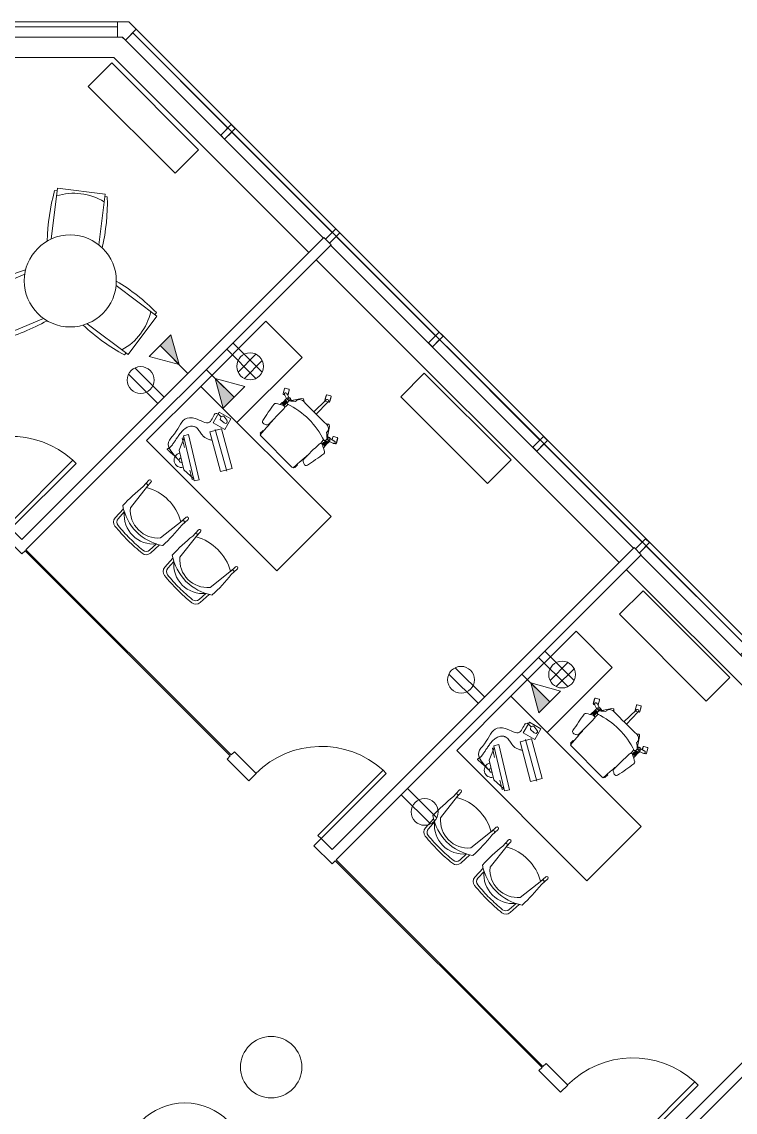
# Model space of a CAD drawing. Header units: inches. Extents: x 1 to 4591, y -953 to 1388.
# Drawn here: x 2221.8 to 2500.7, y 961.2 to 1387.8 of the extents above; entities that cross this region are included whole.
import ezdxf

# ---------------------------------------------------------------- set-up
doc = ezdxf.new("R2010")
doc.units = ezdxf.units.IN
doc.header["$MEASUREMENT"] = 0
for name, color, linetype, lineweight in [('4th Floor Revit Background_dwg', 8, 'Continuous', 9), ('A-ANNO-NOTE', 131, 'Continuous', 20), ('A-DOOR', 31, 'Continuous', 9), ('A-EXIST-GLAZ', 7, 'Continuous', 9), ('A-FLOR', 192, 'Continuous', 13), ('A-WALL', 113, 'Continuous', 50), ('I-FURN', 30, 'Continuous', 9), ('I-WALL', 2, 'Continuous', 9), ('M-EXIST-HEAT', 7, 'Continuous', 9)]:
    doc.layers.add(name, color=color, linetype=linetype, lineweight=lineweight)

# ---------------------------------------------------------------- blocks, each defined once
blk = doc.blocks.new('Single-Flush - 36_ x 96_-1532445-4th Floor New Construction - Tel_Data_Elec Plan')
at = {"layer": 'A-DOOR', "color": 250, "lineweight": 20}
for p, q in [((16.25, 2), (16.25, 38.02)), ((18, 38.02), (16.25, 38.02)), ((18, 2), (18, 38.02)), ((18, 2), (16.25, 2))]:
    blk.add_line(p, q, dxfattribs=at)
at = {"layer": 'A-DOOR'}
blk.add_arc((18, 2), 36.07, 92.7812, 180, dxfattribs=at)
blk = doc.blocks.new('Table _ Chairs - Seats 3 - 3 Diameter-1565894-4th Floor New Construction - Tel_Data_Elec Plan')
at = {"layer": 'I-FURN'}
for p, q in [((-35.32, 9.57), (-25.95, 25.81)), ((-25.95, 25.81), (-8.62, 15.8)), ((-25.08, 25.31), (-24.58, 26.17)), ((8.62, 15.8), (25.95, 25.81)), ((24.58, 26.17), (25.08, 25.31)), ((25.95, 25.81), (35.32, 9.57)), ((-17.99, -0.44), (-35.32, 9.57)), ((-34.96, 8.2), (-34.46, 9.07)), ((35.32, 9.57), (17.99, -0.44)), ((34.46, 9.07), (34.96, 8.2)), ((-9.37, -35.37), (-9.37, -15.37)), ((9.38, -15.37), (9.38, -35.37)), ((-9.37, -34.37), (-10.37, -34.37)), ((9.38, -35.37), (-9.37, -35.37)), ((10.38, -34.37), (9.38, -34.37))]:
    blk.add_line(p, q, dxfattribs=at)
blk.add_circle((0, 0), 18, dxfattribs=at)
for centre, radius, start, end in [((-52.91, -46.14), 77.66, 53.8278, 68.6089), ((52.91, -46.14), 77.66, 111.3911, 126.1722), ((-9.87, 5.7), 22.97, 125.9148, 174.0852), ((9.87, 5.7), 22.97, 5.9148, 54.0852), ((13.5, 68.89), 77.66, 231.3911, 246.1722), ((-13.5, 68.89), 77.66, 293.8278, 308.6089), ((66.41, -22.75), 77.66, 173.8278, 188.6089), ((-66.41, -22.75), 77.66, 351.3911, 6.1722), ((0, -11.4), 22.97, 245.9148, 294.0852)]:
    blk.add_arc(centre, radius, start, end, dxfattribs=at)
blk = doc.blocks.new('Office Desk Groups - Office Desk 1-562618-4th Floor New Construction - Tel_Data_Elec Plan')
at = {"layer": 'I-FURN'}
for p, q in [((-36, 36), (-36, 0)), ((-16, 36), (-36, 36)), ((-16, 0), (-16, 36)), ((2.22, 30.42), (1.16, 32.26)), ((1.17, 32.16), (1.2, 32.18)), ((2.13, 30.49), (1.17, 32.16)), ((1.23, 32.53), (2.52, 33.28)), ((2.17, 30.51), (2.13, 30.49)), ((2.28, 24.2), (2.42, 30.74)), ((3.45, 30.9), (2.49, 30.35)), ((2.79, 33.2), (3.85, 31.37)), ((2.84, 33.12), (2.87, 33.14)), ((2.87, 33.14), (3.84, 31.47)), ((3.78, 31.09), (3.45, 30.9)), ((3.6, 24.2), (3.46, 30.74)), ((3.84, 31.47), (3.8, 31.45)), ((-11.16, 20.71), (-12.22, 22.54)), ((-12.2, 22.44), (-12.17, 22.46)), ((-11.24, 20.77), (-12.2, 22.44)), ((-12.14, 22.82), (-10.85, 23.56)), ((-10.58, 23.49), (-9.52, 21.65)), ((-10.53, 23.41), (-10.5, 23.43)), ((-10.5, 23.43), (-9.53, 21.75)), ((-8.31, 21.25), (-9.97, 21.75)), ((-9.53, 21.75), (-9.57, 21.73)), ((-8.16, 21.4), (-8.77, 20.78)), ((-6.97, 21.15), (-7.88, 21.44)), ((-7.32, 20.61), (-4.77, 24.49)), ((-4.77, 24.49), (-4.26, 24.91)), ((10.65, 24.49), (10.13, 24.91)), ((13.2, 20.61), (10.65, 24.49)), ((12.84, 21.15), (13.75, 21.44)), ((14.03, 21.4), (14.64, 20.78)), ((14.19, 21.25), (15.84, 21.75)), ((15.11, 21.53), (14.53, 22.54)), ((14.54, 22.44), (14.58, 22.46)), ((15.08, 21.51), (14.54, 22.44)), ((14.6, 22.82), (15.89, 23.56)), ((16.16, 23.49), (17.22, 21.65)), ((16.21, 23.41), (16.25, 23.43)), ((16.25, 23.43), (17.21, 21.75)), ((17.15, 21.38), (16.69, 21.11)), ((17.21, 21.75), (17.18, 21.73)), ((-11.2, 20.79), (-11.24, 20.77)), ((-10.51, 20.85), (-10.88, 20.63)), ((-8.94, 20.28), (-10.29, 20.75)), ((-9.01, 18.07), (-8.99, 16.92)), ((-8.91, 18.55), (-8.94, 20.36)), ((-8.86, 20.33), (-8.87, 19.4)), ((-8.87, 19.4), (-8.53, 19.4)), ((-7.56, 20.33), (-8.86, 20.33)), ((-8.57, 18.91), (-8.56, 17.65)), ((-8.53, 19.67), (-8.53, 17.7)), ((-8.07, 19.67), (-8.53, 19.67)), ((-8.07, 17.73), (-8.07, 19.67)), ((-8.07, 19.39), (-7.53, 19.39)), ((-8.04, 18.93), (-8.06, 17.7)), ((-7.74, 18.63), (-7.75, 19.39)), ((-7.63, 18.4), (-7.61, 18.07)), ((-7.61, 18.07), (-7.62, 17.56)), ((-7.34, 20.57), (-7.32, 20.61)), ((-6.98, 18.3), (-6.99, 17.3)), ((12.86, 18.3), (12.87, 17.3)), ((13.22, 20.57), (13.2, 20.61)), ((13.95, 19.39), (13.41, 19.39)), ((13.44, 20.33), (14.73, 20.33)), ((13.5, 18.4), (13.49, 18.07)), ((13.49, 18.07), (13.5, 17.56)), ((13.61, 18.63), (13.62, 19.39)), ((13.91, 18.93), (13.93, 17.7)), ((13.95, 19.67), (14.4, 19.67)), ((13.95, 17.73), (13.95, 19.67)), ((14.4, 19.67), (14.4, 17.7)), ((14.74, 19.4), (14.4, 19.4)), ((14.44, 18.91), (14.44, 17.65)), ((14.73, 20.33), (14.74, 19.4)), ((14.78, 18.55), (14.81, 20.36)), ((14.81, 20.28), (16.17, 20.75)), ((14.88, 18.07), (14.87, 16.92)), ((-6.56, 5.03), (-6.41, 5.03)), ((-6.56, 3.46), (-6.56, 5.03)), ((-6.41, 5.03), (-6.41, 3.46)), ((-6.4, 6.79), (-6.13, 3)), ((12.01, 3), (12.28, 6.79)), ((12.28, 5.03), (12.28, 3.46)), ((12.44, 5.03), (12.28, 5.03)), ((12.44, 3.46), (12.44, 5.03)), ((-6.41, 3.46), (-6.56, 3.46)), ((-6.13, 3), (-5.67, 2.87)), ((-5.67, 2.87), (11.55, 2.87)), ((11.55, 2.87), (12.01, 3)), ((12.28, 3.46), (12.44, 3.46)), ((-36, 0), (-16, 0)), ((-36, 0), (-36, -30)), ((36, 0), (-36, 0)), ((-23.75, -2.08), (-18.72, -0.7)), ((-22.48, -6.72), (-23.75, -2.08)), ((-21.46, -3.8), (-19.5, -3.62)), ((-19.46, -2.22), (-21.4, -1.92)), ((-18.72, -0.7), (-17.45, -5.34)), ((36, -30), (36, 0)), ((-17.45, -5.34), (-22.48, -6.72)), ((-20.86, -10.1), (-18.53, -6.07)), ((-5.33, -16.35), (-20.07, -7.94)), ((-18.53, -6.07), (-4.67, -14.07)), ((-7, -18.11), (-20.86, -10.1)), ((-26.03, -16.73), (-27.08, -18.43)), ((-10.6, -26.26), (-26.03, -16.73)), ((-4.67, -14.07), (-7, -18.11)), ((-27.08, -18.43), (-11.65, -27.96)), ((-26.8, -19.46), (-26.42, -18.84)), ((-23.63, -21.42), (-26.8, -19.46)), ((-26.42, -18.84), (-24.3, -23.68)), ((-24.3, -23.68), (-17.59, -27.82)), ((-17.59, -27.82), (-12.31, -27.55)), ((-12.69, -28.17), (-15.87, -26.21)), ((-12.31, -27.55), (-12.69, -28.17)), ((-11.65, -27.96), (-10.6, -26.26)), ((-36, -30), (36, -30)), ((-24.36, -40.36), (-24.19, -43.67)), ((-23.24, -40.3), (-23.1, -43)), ((-23.13, -42.4), (-21.88, -53.04)), ((-3.95, -42.4), (-5.2, -53.04)), ((-3.84, -40.3), (-3.98, -43)), ((-2.72, -40.36), (-2.89, -43.67)), ((3.02, -40.36), (3.19, -43.67)), ((4.14, -40.3), (4.28, -43)), ((4.25, -42.4), (5.5, -53.04)), ((23.42, -42.4), (22.17, -53.04)), ((23.53, -40.3), (23.39, -43)), ((24.66, -40.36), (24.48, -43.67)), ((-23.56, -55.25), (-23.31, -60.03)), ((-3.52, -55.25), (-3.77, -60.03)), ((3.82, -55.25), (4.07, -60.03)), ((23.85, -55.25), (23.61, -60.03)), ((-22.4, -55.89), (-22.21, -59.45)), ((-4.68, -55.89), (-4.87, -59.45)), ((4.98, -55.89), (5.16, -59.45)), ((22.7, -55.89), (22.51, -59.45))]:
    blk.add_line(p, q, dxfattribs=at)
for centre, radius, start, end in [((1.33, 32.36), 0.2, 120, 210), ((2.39, 30.52), 0.2, 209.8466, 275.235), ((2.39, 30.52), 0.2, 275.235, 299.8607), ((3.94, 30.71), 1.53, 164.4505, 178.7927), ((3.03, 30.97), 0.583, 134.254, 164.4505), ((2.62, 33.1), 0.2, 30, 120.1357), ((2.94, 31.06), 0.445, 45.7229, 134.2771), ((2.84, 30.97), 0.583, 15.5495, 45.746), ((1.93, 30.71), 1.53, 1.2073, 15.5495), ((3.68, 31.27), 0.2, 299.8643, 30), ((-12.04, 22.64), 0.2, 119.832, 210), ((-10.43, 21.35), 0.445, 117.8208, 206.0638), ((-10.75, 23.39), 0.2, 30, 120), ((-10.37, 21.23), 0.583, 87.4248, 117.8208), ((-10.41, 20.28), 1.53, 73.2073, 87.502), ((-9.69, 21.55), 0.2, 15.1327, 29.8705), ((-7.98, 21.13), 0.323, 29.6621, 124.4716), ((-2.8, 17.21), 5.54, 121.0187, 133.18), ((-20.88, 22.9), 15.26, 356.4473, 358.5687), ((-3.38, 22.1), 2.29, 134.5977, 169.3918), ((-3.26, 21.43), 2.87, 95.705, 127.0086), ((-4.41, 23.8), 1.12, 25.6219, 82.0752), ((2.94, 269.32), 245.12, 268.4848, 271.5152), ((10.28, 23.8), 1.12, 97.9248, 154.3781), ((9.13, 21.43), 2.87, 52.9914, 84.295), ((9.26, 22.1), 2.29, 10.6082, 45.4023), ((26.76, 22.9), 15.26, 181.4313, 183.5527), ((8.67, 17.21), 5.54, 46.82, 58.9813), ((13.85, 21.13), 0.323, 55.5284, 150.3379), ((14.7, 22.64), 0.2, 119.8879, 210), ((16.29, 20.28), 1.53, 92.498, 106.7927), ((15.99, 23.39), 0.2, 30, 120), ((16.25, 21.23), 0.583, 62.1792, 92.5752), ((16.31, 21.35), 0.445, 333.9362, 62.1792), ((17.05, 21.55), 0.2, 300, 30.2094), ((-10.98, 20.81), 0.2, 210, 299.888), ((-10.31, 21.41), 0.583, 206.0911, 236.3507), ((-9.79, 22.2), 1.53, 236.4124, 250.7927), ((4.23, -7.95), 28.17, 115.3981, 121.4567), ((-8.12, 18.14), 0.887, 120.1857, 184.8367), ((-8.34, 20.37), 0.593, 84.0219, 180.9117), ((-8.27, 17.21), 0.533, 66.9672, 123.7509), ((-8.27, 17.27), 0.5, 67.0573, 121.4674), ((-8.42, 20.31), 0.657, 1.3207, 77.9642), ((-8.55, 18.11), 0.971, 17.6225, 57.9495), ((-7.54, 16.85), 0.711, 2.0473, 115.4842), ((-8.44, 20.75), 0.922, 9.6607, 36.4682), ((-6.62, 19.89), 1.04, 148.1398, 233.8639), ((-8.76, 20.66), 1.25, 346.3769, 10.9189), ((-10.83, 25.13), 5.75, 305.3709, 317.4948), ((2.94, -10.67), 31.42, 71.1164, 108.8836), ((-5.15, 18.21), 1.84, 146.599, 177.2887), ((16.71, 25.13), 5.75, 222.5052, 234.6291), ((11.03, 18.21), 1.84, 2.7113, 33.401), ((13.42, 16.85), 0.711, 64.5158, 177.9527), ((12.49, 19.89), 1.04, 306.1361, 31.8602), ((14.63, 20.66), 1.25, 169.0811, 193.6231), ((14.31, 20.75), 0.922, 143.5318, 170.3393), ((14.43, 18.11), 0.971, 122.0505, 162.3775), ((14.29, 20.31), 0.657, 102.0358, 178.6793), ((1.64, -7.95), 28.17, 58.5497, 64.6019), ((14.14, 17.21), 0.533, 56.2491, 113.0328), ((14.14, 17.27), 0.5, 58.5326, 112.9427), ((14.22, 20.37), 0.593, 359.0883, 95.9781), ((14, 18.14), 0.887, 355.1633, 59.8143), ((15.66, 22.2), 1.53, 289.2073, 303.5114), ((16.19, 21.41), 0.583, 303.4497, 333.9089), ((-10.08, 15.44), 0.749, 121.5732, 189.0231), ((163.02, 43.86), 176.17, 189.3216, 191.8621), ((-162.31, 11.32), 155.58, 358.8191, 2.0473), ((168.19, 11.32), 155.58, 177.9527, 181.1809), ((-157.15, 43.86), 176.17, 348.1407, 350.6784), ((15.95, 15.44), 0.749, 350.9769, 58.6662), ((258.68, 28.75), 265.99, 183.7702, 184.7367), ((-252.8, 28.75), 265.99, 355.2633, 356.2298), ((-8.54, 7.83), 0.859, 192.1424, 292.8427), ((-12.14, 16.39), 10.15, 292.7913, 299.9233), ((-7.38, 8.13), 0.615, 299.9233, 358.8191), ((-5.85, 5.21), 0.589, 197.5488, 225.5119), ((11.72, 5.21), 0.589, 314.4881, 342.4512), ((13.26, 8.13), 0.615, 181.1809, 240.0767), ((18.01, 16.39), 10.15, 240.0767, 247.2087), ((14.42, 7.83), 0.859, 247.1573, 348.4211), ((-5.85, 3.28), 0.589, 125.1062, 162.4512), ((11.72, 3.28), 0.589, 17.5488, 54.8938), ((-20.73, -2.88), 1.17, 124.8247, 231.514), ((-19.4, -2.93), 0.703, 261.9725, 94.3662), ((-20.94, -25.75), 2.88, 148.3037, 328.3037), ((-20.94, -25.75), 0.885, 148.3037, 328.3037), ((-23.8, -40.33), 0.562, 2.9778, 182.9778), ((-23.69, -42.45), 0.572, 355.8841, 161.2764), ((-13.54, -59.54), 19.11, 60.1223, 119.8777), ((-3.39, -42.44), 0.567, 14.9433, 184.8841), ((-3.28, -40.33), 0.562, 357.0222, 177.0222), ((3.58, -40.33), 0.562, 2.9778, 182.9778), ((3.68, -42.45), 0.572, 355.8841, 161.2764), ((13.84, -59.54), 19.11, 60.1223, 119.8777), ((23.98, -42.44), 0.567, 14.9433, 184.8841), ((24.09, -40.33), 0.563, 357.0222, 177.0222), ((47.43, -51.82), 72.08, 173.5103, 182.1673), ((-74.51, -51.82), 72.08, 357.8327, 6.4897), ((74.81, -51.82), 72.08, 173.5103, 182.1673), ((-47.14, -51.82), 72.08, 357.8327, 6.4897), ((-24.47, -54.52), 0.125, 190.6864, 235.967), ((-13.34, -38.03), 20.02, 235.967, 269.4206), ((-21.75, -53.03), 0.125, 186.4009, 220.1387), ((-13.53, -46.09), 10.88, 220.1387, 269.938), ((-13.55, -46.09), 10.88, 270.062, 319.8613), ((-13.74, -38.03), 20.02, 270.5794, 304.033), ((-5.33, -53.03), 0.125, 319.8613, 353.5991), ((-2.6, -54.52), 0.125, 304.033, 349.3136), ((2.9, -54.52), 0.125, 190.6864, 235.967), ((14.04, -38.03), 20.02, 235.967, 269.4206), ((5.62, -53.03), 0.125, 186.4009, 220.1387), ((13.85, -46.09), 10.88, 220.1387, 269.938), ((13.82, -46.09), 10.88, 270.062, 319.8613), ((13.63, -38.03), 20.02, 270.5794, 304.033), ((22.05, -53.03), 0.125, 319.8613, 353.5991), ((24.77, -54.52), 0.125, 304.033, 349.3136), ((-13.4, -48.43), 11.69, 219.6744, 269.3381), ((-20.22, -59.35), 2, 182.9778, 264.2191), ((-13.67, -48.43), 11.69, 270.6619, 320.3256), ((-6.86, -59.35), 2, 275.7809, 357.0222), ((13.97, -48.43), 11.69, 219.6744, 269.3381), ((7.16, -59.35), 2, 182.9778, 264.2191), ((13.7, -48.43), 11.69, 270.6619, 320.3256), ((20.51, -59.35), 2, 275.7809, 357.0222), ((-20.81, -59.91), 2.5, 182.9778, 264.2145), ((-13.44, 12.82), 75.59, 264.2145, 269.9285), ((-13.44, 7.53), 69.22, 264.2191, 269.9219), ((-13.63, 7.53), 69.22, 270.0781, 275.7809), ((-13.63, 12.82), 75.59, 270.0715, 275.7855), ((-6.27, -59.91), 2.5, 275.7855, 357.0222), ((6.56, -59.91), 2.5, 182.9778, 264.2145), ((13.93, 12.82), 75.59, 264.2145, 269.9285), ((13.93, 7.53), 69.22, 264.2191, 269.9219), ((13.74, 7.53), 69.22, 270.0781, 275.7809), ((13.74, 12.82), 75.59, 270.0715, 275.7855), ((21.11, -59.91), 2.5, 275.7855, 357.0222)]:
    blk.add_arc(centre, radius, start, end, dxfattribs=at)
for points, knots in [([(-21.43, -26.49), (-30.11, -26.7), (-29.36, -19.53), (-32.64, -14.29), (-28.66, -9.55), (-21.77, -8.98), (-25.67, -2.68), (-23.02, -2.75), (-21.9, -2.85)], [0, 0, 0, 0, 4.203758, 11.310205, 15.301003, 21.109862, 25.639067, 29.008441, 29.008441, 29.008441, 29.008441]), ([(-21.43, -26.49), (-21.7, -26.49), (-22.24, -26.5), (-23.05, -26.52), (-23.85, -26.55), (-24.52, -26.57), (-25.06, -26.6), (-25.47, -26.62), (-25.87, -26.65), (-26.2, -26.67), (-26.47, -26.68), (-26.67, -26.7), (-26.88, -26.71), (-27.08, -26.73), (-27.25, -26.74), (-27.38, -26.74), (-27.48, -26.74), (-27.58, -26.74), (-27.67, -26.74), (-27.74, -26.74), (-27.79, -26.74), (-27.83, -26.73), (-27.86, -26.71), (-27.87, -26.7), (-27.89, -26.69), (-27.91, -26.66), (-27.92, -26.63), (-27.93, -26.61), (-27.93, -26.6), (-27.93, -26.57), (-27.92, -26.54), (-27.91, -26.5), (-27.88, -26.44), (-27.86, -26.37), (-27.83, -26.29), (-27.8, -26.21), (-27.77, -26.13), (-27.75, -26.05), (-27.72, -25.97), (-27.7, -25.86), (-27.66, -25.66), (-27.63, -25.38), (-27.63, -25.03), (-27.65, -24.69), (-27.68, -24.35), (-27.74, -23.9), (-27.84, -23.33), (-27.96, -22.66), (-28.09, -21.99), (-28.23, -21.28), (-28.38, -20.54), (-28.52, -19.76), (-28.64, -18.98), (-28.73, -18.19), (-28.78, -17.4), (-28.75, -16.34), (-28.56, -15.26), (-28.12, -14.24), (-27.6, -13.53), (-27.02, -13.07), (-26.5, -12.81), (-25.94, -12.64), (-25.21, -12.58), (-24.04, -12.7), (-22.99, -12.95), (-22, -13.09), (-21.48, -13.12), (-21.07, -13.1), (-20.66, -13.04), (-20.16, -12.92), (-19.58, -12.7), (-18.84, -12.33), (-18.31, -12.01), (-17.96, -11.78)], [0, 0, 0, 0, 0.067284, 0.134569, 0.201853, 0.269138, 0.30278, 0.336422, 0.370065, 0.403707, 0.420528, 0.437349, 0.45417, 0.470991, 0.487812, 0.496223, 0.504633, 0.513044, 0.521455, 0.52566, 0.529865, 0.53407, 0.536173, 0.537224, 0.538276, 0.541842, 0.545408, 0.546299, 0.547191, 0.548974, 0.55254, 0.556106, 0.559673, 0.566805, 0.573937, 0.581069, 0.588202, 0.595334, 0.602466, 0.609598, 0.623863, 0.652392, 0.680921, 0.70945, 0.737979, 0.766508, 0.823567, 0.880625, 0.937683, 0.994741, 1.060748, 1.126755, 1.192761, 1.258768, 1.324774, 1.390781, 1.522794, 1.595685, 1.668576, 1.741467, 1.777913, 1.814358, 1.887249, 1.96014, 2.105922, 2.157559, 2.209196, 2.235015, 2.260833, 2.312471, 2.364108, 2.415745, 2.519019, 2.519019, 2.519019, 2.519019])]:
    blk.add_open_spline(points, degree=3, knots=knots, dxfattribs=at)
blk = doc.blocks.new('Table - Circle - Adjustable Size - Table - Circle - Adjustable Size-1801203-4th Floor New Construction - Tel_Data_Elec Plan')
at = {"layer": 'I-FURN'}
blk.add_circle((0, 0), 18, dxfattribs=at)
blk = doc.blocks.new('Table - Circle - Adjustable Size - Table - Circle - Adjustable Size-1858814-4th Floor New Construction - Tel_Data_Elec Plan')
at = {"layer": 'I-FURN'}
blk.add_circle((0, 0), 24, dxfattribs=at)
blk = doc.blocks.new('Table - Circle - Adjustable Size - Table - Circle - Adjustable Size-643180-4th Floor New Construction - Tel_Data_Elec Plan')
at = {"layer": 'I-FURN'}
blk.add_circle((0, 0), 12, dxfattribs=at)
blk = doc.blocks.new('4th Floor Revit Background_dwg-1506688-4th Floor New Construction - Tel_Data_Elec Plan')
at = {"layer": 'A-EXIST-GLAZ'}
for p, q in [((717.7, 2224.42), (1200.33, 1741.79)), ((795.09, 2141.37), (913.54, 2022.92)), ((907.88, 2017.27), (789.44, 2135.71)), ((916.36, 2020.1), (1035.42, 1901.04)), ((1029.76, 1895.38), (910.71, 2014.44))]:
    blk.add_line(p, q, dxfattribs=at)
at = {"layer": 'A-EXIST-GLAZ', "flags": 128}
for points in [[(660.86, 2226.78), (711.71, 2226.78), (660.86, 2226.78)], [(1356.63, 1539.78), (1356.63, 1538.12), (1362.63, 1538.12), (1362.63, 1544.12), (1362.63, 1582.31), (1242.41, 1702.54), (1204.21, 1702.54), (1204.21, 1740.73), (716.17, 2228.78), (489.27, 2228.78), (409.36, 2148.87), (409.36, 2110.7), (409.36, 2104.7), (415.36, 2104.7), (415.36, 2110.7), (409.36, 2110.7)], [(711.71, 2228.78), (716.16, 2228.78), (719.11, 2225.84), (714.87, 2221.59)], [(711.71, 2228.75), (711.71, 2222.81), (713.65, 2222.81), (714.9, 2221.56)], [(711.71, 2226.78), (711.71, 2222.81), (713.65, 2222.81), (714.87, 2221.59), (717.7, 2224.42), (754.92, 2187.2), (752.11, 2184.39), (753.66, 2182.84), (756.47, 2185.65), (795.74, 2146.38), (793.09, 2143.73)], [(415.36, 2146.39), (491.76, 2222.78), (713.68, 2222.78), (792.27, 2144.19)], [(786.61, 2138.53), (710.37, 2214.78), (495.07, 2214.78), (423.36, 2143.07), (423.36, 2096.7), (413.36, 2096.7)], [(794.64, 2142.17), (798.65, 2146.18), (797.09, 2147.73), (793.09, 2143.73)], [(794.64, 2142.17), (797.29, 2144.82), (836.13, 2105.99), (833.32, 2103.19), (834.87, 2101.63), (837.68, 2104.44), (876.95, 2065.17), (874.14, 2062.36), (875.67, 2060.79), (878.5, 2063.62), (916.9, 2025.22), (914.25, 2022.57)], [(915.8, 2021.01), (919.81, 2025.02), (918.25, 2026.57), (914.25, 2022.57)], [(915.8, 2021.01), (918.46, 2023.66), (958.16, 1983.96), (955.33, 1981.13), (956.88, 1979.58), (959.71, 1982.41), (997.68, 1944.44), (994.87, 1941.64), (996.42, 1940.08), (999.23, 1942.89), (1038.93, 1903.19), (1036.28, 1900.54)]]:
    blk.add_lwpolyline(points, dxfattribs=at)
for points in [[(752.11, 2184.39), (753.66, 2182.84), (757.83, 2187), (756.27, 2188.56)], [(833.32, 2103.19), (834.87, 2101.63), (839.04, 2105.79), (837.48, 2107.35)], [(874.14, 2062.36), (875.7, 2060.81), (879.86, 2064.97), (878.3, 2066.53)]]:
    blk.add_lwpolyline(points, close=True, dxfattribs=at)
at = {"layer": 'M-EXIST-HEAT', "flags": 128}
for points in [[(743.47, 2178.75), (709.53, 2212.69), (700.33, 2203.49), (734.27, 2169.55)], [(865.64, 2057.38), (831.7, 2091.32), (822.5, 2082.12), (856.44, 2048.18)], [(951.17, 1972.26), (917.23, 2006.2), (908.04, 1997.01), (941.98, 1963.06)]]:
    blk.add_lwpolyline(points, close=True, dxfattribs=at)

msp = doc.modelspace()

# ---------------------------------------------------------------- hatches: boundary and pattern name
at = {"layer": 'A-ANNO-NOTE', "lineweight": 9}
for points in [[(2283.29, 1253.7), (2280.13, 1265.34), (2275.89, 1261.1), (2281.57, 1255.42)], [(2300.59, 1236.64), (2304.83, 1240.89), (2297.44, 1248.28)], [(2423.98, 1117.5), (2428.22, 1121.74), (2420.83, 1129.14)]]:
    msp.add_hatch(color=256, dxfattribs=at).paths.add_polyline_path(points, flags=0)

# ---------------------------------------------------------------- linework, layer by layer
at = {"layer": 'A-ANNO-NOTE'}
for p, q in [((2280.13, 1265.34), (2271.65, 1256.85)), ((2280.13, 1265.34), (2275.89, 1261.1)), ((2283.29, 1253.7), (2280.13, 1265.34)), ((2283.29, 1253.7), (2280.13, 1265.34)), ((2275.89, 1261.1), (2283.29, 1253.7)), ((2286.76, 1250.22), (2275.89, 1261.1)), ((2301.92, 1259.72), (2313.37, 1248.27)), ((2304.38, 1262.18), (2315.84, 1250.73)), ((2283.29, 1253.7), (2271.65, 1256.85)), ((2306.37, 1250.73), (2313.37, 1257.73)), ((2308.83, 1248.27), (2315.84, 1255.27)), ((2275.01, 1238.47), (2263.56, 1249.92)), ((2277.47, 1240.93), (2266.02, 1252.39)), ((2293.96, 1251.76), (2304.83, 1240.89)), ((2304.83, 1240.89), (2297.44, 1248.28)), ((2297.44, 1248.28), (2300.59, 1236.64)), ((2297.44, 1248.28), (2309.08, 1245.13)), ((2297.44, 1248.28), (2300.59, 1236.64)), ((2300.59, 1236.64), (2309.08, 1245.13)), ((2300.59, 1236.64), (2304.83, 1240.89)), ((2423.9, 1139.16), (2435.35, 1127.71)), ((2426.36, 1141.62), (2437.81, 1130.17)), ((2402.74, 1123.66), (2391.29, 1135.12)), ((2428.35, 1130.17), (2435.35, 1137.17)), ((2430.81, 1127.71), (2437.81, 1134.71)), ((2400.28, 1121.2), (2388.82, 1132.65)), ((2417.35, 1132.61), (2428.22, 1121.74)), ((2428.22, 1121.74), (2420.83, 1129.14)), ((2420.83, 1129.14), (2423.98, 1117.5)), ((2420.83, 1129.14), (2432.47, 1125.98)), ((2420.83, 1129.14), (2423.98, 1117.5)), ((2423.98, 1117.5), (2432.47, 1125.98)), ((2423.98, 1117.5), (2428.22, 1121.74)), ((2372.62, 1087.88), (2384.07, 1076.43)), ((2370.16, 1085.42), (2381.61, 1073.97))]:
    msp.add_line(p, q, dxfattribs=at)
for centre in [(2311.1, 1253), (2268.29, 1247.65), (2393.56, 1130.38), (2433.08, 1132.44), (2379.34, 1078.7)]:
    msp.add_circle(centre, 5.25, dxfattribs=at)
at = {"layer": 'A-FLOR'}
for p, q in [((2263.64, 1387.79), (2036.75, 1387.79)), ((2751.69, 899.75), (2263.64, 1387.79))]:
    msp.add_line(p, q, dxfattribs=at)
at = {"layer": 'A-WALL', "color": 250, "lineweight": 20}
for p, q in [((2339.92, 1303.38), (2221.83, 1185.29)), ((2342.75, 1300.55), (2339.92, 1303.38)), ((2223.43, 1181.23), (2342.75, 1300.55)), ((2214.76, 1186.71), (2221.83, 1179.64)), ((2221.83, 1185.29), (2217.59, 1189.54)), ((2461.19, 1182.11), (2343.1, 1064.02)), ((2464.02, 1179.28), (2461.19, 1182.11)), ((2221.83, 1179.64), (2223.07, 1180.87)), ((2344.69, 1059.96), (2464.02, 1179.28)), ((2303.33, 1100.62), (2302.09, 1099.38)), ((2304.92, 1102.21), (2303.68, 1100.97)), ((2313.4, 1093.72), (2304.92, 1102.21)), ((2302.09, 1099.38), (2310.58, 1090.89)), ((2310.58, 1090.89), (2313.4, 1093.72)), ((2338.86, 1068.27), (2336.03, 1065.44)), ((2343.1, 1064.02), (2338.86, 1068.27)), ((2336.03, 1065.44), (2343.1, 1058.37)), ((2343.1, 1058.37), (2344.34, 1059.6)), ((2527.83, 1004.98), (2464.99, 942.14)), ((2467.81, 939.31), (2531.29, 1002.79)), ((2425.21, 978.73), (2423.97, 977.5)), ((2423.97, 977.5), (2432.46, 969.01)), ((2426.8, 980.33), (2425.56, 979.09)), ((2435.29, 971.84), (2426.8, 980.33)), ((2432.46, 969.01), (2435.29, 971.84))]:
    msp.add_line(p, q, dxfattribs=at)
at = {"layer": 'I-WALL', "color": 250, "lineweight": 20}
for p, q in [((2223.07, 1180.87), (2303.33, 1100.62)), ((2303.68, 1100.97), (2223.43, 1181.23)), ((2344.34, 1059.6), (2425.21, 978.73)), ((2425.56, 979.09), (2344.69, 1059.96))]:
    msp.add_line(p, q, dxfattribs=at)

# ---------------------------------------------------------------- block references
at = {"layer": '4th Floor Revit Background_dwg', "color": 7}
msp.add_blockref('4th Floor Revit Background_dwg-1506688-4th Floor New Construction - Tel_Data_Elec Plan', (1547.47, -840.99), dxfattribs=at)
at = {"layer": 'A-DOOR', "lineweight": 13, "rotation": 314.9999999999998}
for p in [(2203.45, 1200.85), (2324.72, 1079.58), (2446.6, 957.7)]:
    msp.add_blockref('Single-Flush - 36_ x 96_-1532445-4th Floor New Construction - Tel_Data_Elec Plan', p, dxfattribs=at)
at = {"layer": 'I-FURN'}
for name, p, rotation in [('Table _ Chairs - Seats 3 - 3 Diameter-1565894-4th Floor New Construction - Tel_Data_Elec Plan', (2240.76, 1286.42), 172.9999999999993), ('Office Desk Groups - Office Desk 1-562618-4th Floor New Construction - Tel_Data_Elec Plan', (2317.26, 1219.73), 314.9999999999999), ('Office Desk Groups - Office Desk 1-562618-4th Floor New Construction - Tel_Data_Elec Plan', (2438.53, 1098.46), 314.9999999999999), ('Table - Circle - Adjustable Size - Table - Circle - Adjustable Size-643180-4th Floor New Construction - Tel_Data_Elec Plan', (2319.31, 978.84), 228.9999999999992), ('Table - Circle - Adjustable Size - Table - Circle - Adjustable Size-1858814-4th Floor New Construction - Tel_Data_Elec Plan', (2285.59, 940.85), 228.9999999999992), ('Table - Circle - Adjustable Size - Table - Circle - Adjustable Size-1801203-4th Floor New Construction - Tel_Data_Elec Plan', (2340.84, 938.51), 228.9999999999992)]:
    msp.add_blockref(name, p, dxfattribs=dict(at, rotation=rotation))

doc.saveas('drawing.dxf')
